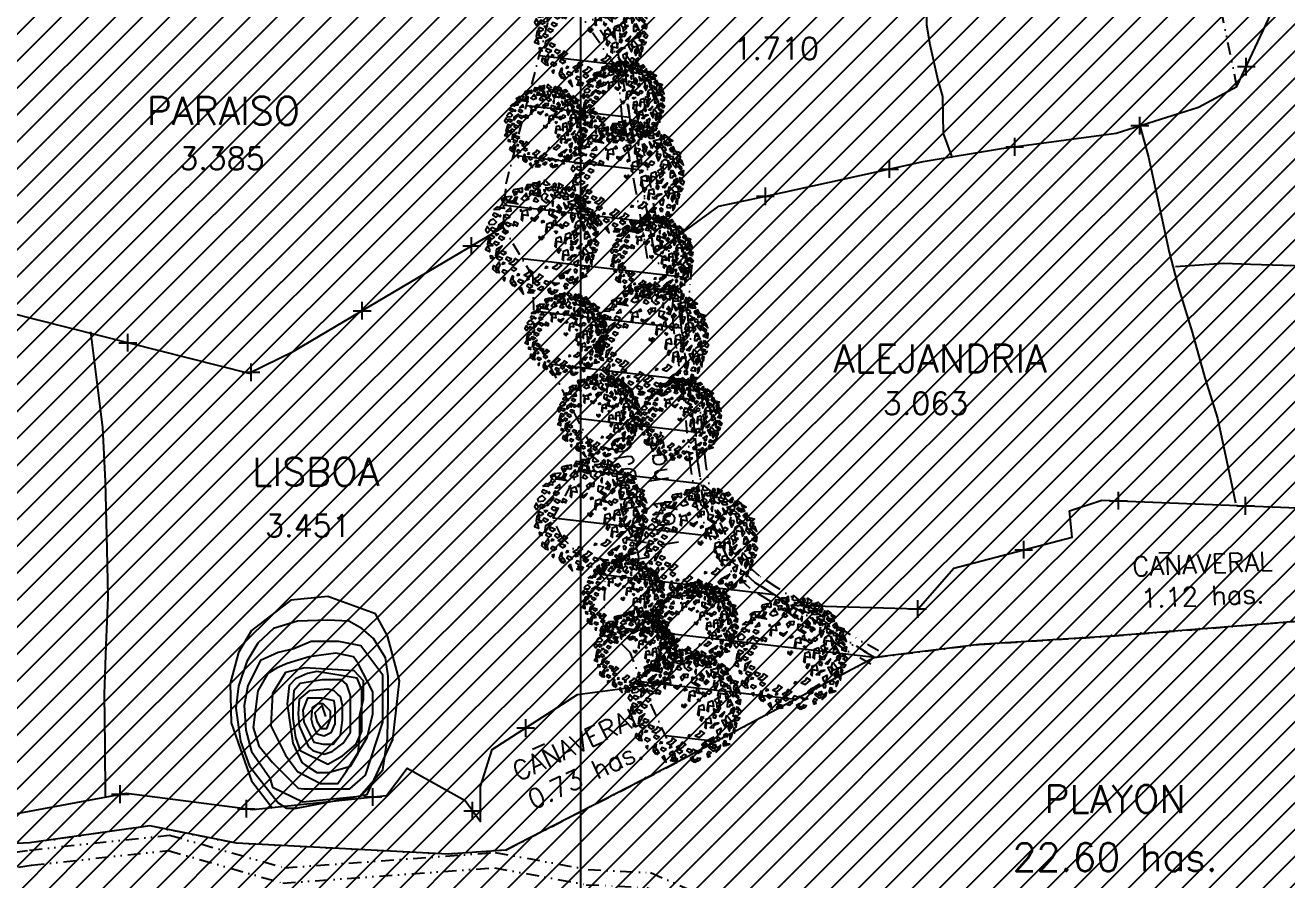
# Model space of a CAD drawing. Extents: x 0 to 28539, y 0 to 9112.
# Drawn here: x 23977.4 to 24473.4, y 6130.9 to 6467.2 of the extents above; entities that cross this region are included whole.
import ezdxf
from ezdxf.enums import TextEntityAlignment as Align

# ---------------------------------------------------------------- set-up
doc = ezdxf.new("R2010")
doc.units = 0
doc.header["$LTSCALE"] = 10
doc.header["$MEASUREMENT"] = 0
doc.header["$PDMODE"] = 2
doc.header["$PDSIZE"] = 3.5
doc.linetypes.add('DASHDOT', pattern=[1, 0.5, -0.25, 0, -0.25])
doc.linetypes.add('DIVIDE', pattern=[1.25, 0.5, -0.25, 0, -0.25, 0, -0.25])
doc.layers.get('0').update_dxf_attribs({"linetype": 'CONTINUOUS'})
for name, color, linetype in [('ARBOL4', 76, 'CONTINUOUS'), ('CANO', 5, 'DIVIDE'), ('CERCO', 2, 'CONTINUOUS'), ('COORD', 8, 'CONTINUOUS'), ('COORDENADAS', 1, 'CONTINUOUS'), ('DIV-', 5, 'CONTINUOUS'), ('HOJA', 8, 'CONTINUOUS'), ('PUA', 1, 'CONTINUOUS'), ('R', 1, 'CONTINUOUS'), ('r-100', 6, 'CONTINUOUS'), ('R-100B', 6, 'CONTINUOUS'), ('R60', 2, 'CONTINUOUS'), ('R80', 2, 'CONTINUOUS'), ('RASTROJO', 2, 'DASHDOT')]:
    doc.layers.add(name, color=color, linetype=linetype)
doc.styles.add('ATTR', font='romans.shx', dxfattribs={"width": 0.8, "height": 0.7})
doc.styles.add('SIMPLEX', font='simplex', dxfattribs={"height": 8})

# ---------------------------------------------------------------- blocks, each defined once
blk = doc.blocks.new('DEC1')
for points in [[(-22.482173, 47.292998), (-22.915303, 48.664658), (-25.556323, 50.836408), (-20.701343, 52.081818), (-20.707443, 47.864548)], [(-17.825703, 50.144688), (-15.340965, 55.637398), (-11.893769, 55.475018), (-12.802246, 52.160138), (-14.540878, 53.429518), (-15.347061, 51.420148), (-14.679306, 50.283108)], [(-10.286347, 57.002498), (-6.636353, 53.173978), (-4.977264, 55.300948), (-2.322731, 54.024758), (-2.654549, 58.704078), (-5.640907, 57.002498)], [(2.096443, 60.253408), (0.995445, 56.151728), (3.318161, 54.875548), (7.299967, 55.726328)], [(2.654526, 51.897798), (6.304517, 49.345458), (10.949967, 51.047028), (8.959067, 52.748598), (6.304517, 51.897798)], [(13.272677, 57.002498), (10.949967, 55.726328), (12.609047, 54.024758), (14.268137, 54.875548)], [(16.259037, 52.323198), (16.922667, 53.599378), (16.590857, 57.002498), (20.904477, 54.450148), (17.918117, 51.472418)], [(21.568117, 51.047028), (27.209017, 53.173978), (29.531737, 50.621628), (26.545377, 48.920058), (26.213557, 51.047028), (24.222657, 50.196248), (23.890837, 48.920058)], [(-38.104163, 42.886048), (-35.982343, 39.207198), (-33.437553, 39.947208), (-31.223573, 43.364378)], [(-31.801213, 37.372358), (-27.415503, 38.148518), (-25.333863, 42.636518), (-27.944843, 42.431948), (-29.220293, 39.953298)], [(-27.902623, 48.490098), (-28.642653, 45.945318), (-26.266303, 45.915268), (-25.694743, 47.690008)], [(-17.061733, 46.095918), (-21.688173, 40.867878), (-18.577893, 39.165388), (-13.789101, 40.946228), (-14.889992, 43.454908), (-16.965533, 43.184148)], [(-12.70607, 49.248398), (-13.313744, 45.632738), (-10.937401, 45.602688), (-9.258873, 49.086028)], [(-7.299988, 42.539188), (-9.290886, 39.136068), (-5.640907, 37.859878), (-3.981812, 39.136068)], [(-2.654549, 51.047028), (-4.645447, 48.494678), (-3.318176, 45.091538), (-1.990913, 46.793108)], [(2.322716, 47.218508), (-1.327278, 43.815368), (-0.66365, 40.412228), (3.318161, 37.009098), (6.636337, 38.710668), (2.654526, 40.837618), (5.309077, 44.666158)], [(10.949967, 39.136068), (9.622697, 36.158308), (10.618147, 33.605958), (10.949967, 36.158308)], [(19.245397, 47.643888), (12.277227, 47.218508), (13.272677, 43.815368), (17.918117, 41.688418), (18.913577, 44.240768), (17.254487, 45.516938)], [(24.554477, 46.793108), (21.568117, 44.666158), (23.227197, 42.964588), (26.877177, 44.240768)], [(25.549927, 37.859878), (32.186277, 39.561448), (34.177167, 43.389968), (33.181717, 35.307528), (29.199917, 34.882128)], [(31.522627, 48.069288), (29.863537, 46.367708), (28.536287, 43.389968), (32.186277, 45.516938)], [(36.831707, 44.240768), (35.836257, 42.539188), (37.163527, 41.263018), (40.481707, 41.688418)], [(40.813507, 40.412228), (40.481707, 39.136068), (42.804427, 37.434478), (45.458957, 37.859878)], [(-44.561383, 31.831348), (-39.273253, 31.705098), (-39.604093, 34.382268), (-36.824663, 35.356908), (-40.368063, 38.431048), (-41.276543, 35.116178)], [(-32.518103, 32.329788), (-36.831723, 28.075868), (-31.854473, 28.926648)], [(-22.563583, 30.628218), (-22.563583, 28.501248), (-21.568133, 29.352038)], [(-12.277245, 32.755178), (-14.599968, 30.628218), (-13.604515, 29.777438), (-11.2818, 30.628218)], [(-1.990913, 33.180578), (-4.977264, 30.628218), (-3.318176, 27.225088), (-0.99546, 30.202838)], [(6.636337, 30.628218), (6.304517, 25.523518), (13.272677, 21.269598), (14.931767, 22.120378), (9.290877, 25.098128), (12.277227, 29.352038)], [(15.927217, 35.307528), (16.922667, 29.777438), (14.268137, 28.075868), (17.918117, 26.799688), (19.245397, 31.479008)], [(21.568117, 28.075868), (20.240847, 25.098128), (22.231747, 24.247348), (23.890837, 25.948898)], [(23.890837, 30.202838), (21.568117, 37.009098), (25.218107, 32.329788)], [(29.531737, 34.031358), (28.536287, 31.053608), (36.499887, 31.479008), (33.181717, 34.456738)], [(29.863537, 27.650488), (28.536287, 22.971158), (30.527177, 17.441068), (32.186277, 20.418808), (29.863537, 22.120378)], [(35.504437, 27.650488), (36.168077, 22.120378), (39.154437, 21.694998), (40.813507, 23.821948)], [(37.495347, 38.285278), (35.836257, 35.732928), (38.158977, 34.031358), (41.477157, 34.031358), (38.158977, 35.307528)], [(44.795317, 26.374298), (42.804427, 28.075868), (42.472607, 29.777438), (43.799877, 31.053608), (46.454417, 29.352038)], [(49.772577, 26.799688), (48.445307, 25.098128), (50.436227, 23.396548), (53.754397, 25.523518)], [(-52.427143, 19.568028), (-50.104423, 20.844198), (-46.786243, 17.441068), (-49.108973, 14.888718), (-53.754413, 14.463338), (-54.418043, 17.441068)], [(-45.127153, 9.784018), (-44.463523, 14.463338), (-38.490813, 18.717258), (-39.818083, 15.739508)], [(-42.472623, 24.672728), (-44.131713, 23.396548), (-42.804433, 22.971158)], [(-30.195383, 13.187148), (-28.536293, 17.866458), (-25.218123, 16.164898), (-26.213573, 13.187148), (-27.872663, 14.463338)], [(-5.640907, 20.844198), (-7.963623, 18.291858), (-11.2818, 20.418808), (-11.2818, 22.120378), (-7.963623, 20.844198), (-4.313629, 22.971158)], [(-0.66365, 18.717258), (0.663628, 19.142638), (1.659081, 17.441068), (-0.66365, 16.590288)], [(18.581767, 15.739508), (16.922667, 13.187148), (19.245397, 11.060198), (21.236297, 11.910978), (19.577217, 13.612548)], [(40.481707, 17.015668), (43.799877, 11.910978), (41.477157, 8.507848), (41.145337, 11.910978)], [(46.454417, 20.844198), (44.463497, 22.120378), (42.472607, 21.269598), (42.804427, 19.568028), (45.458957, 19.142638)], [(48.777127, 16.164898), (48.445307, 12.761768), (50.768037, 11.060198), (52.095307, 13.187148)], [(51.099847, 20.418808), (52.095307, 16.590288), (56.077117, 13.187148), (54.418027, 17.866458)], [(-52.427143, -0.850769), (-55.081683, 0.4254), (-56.077133, -5.104706), (-55.081683, -6.380875), (-50.436243, -6.380875), (-51.099873, -5.104706), (-53.754413, -4.253914)], [(-48.445333, 5.530108), (-46.786243, 3.828518), (-44.795343, 5.104708)], [(-0.66365, 1.276169), (-2.322731, 0.4254), (-1.327278, -0.425384), (0, 0)], [(29.531737, 7.231658), (31.854457, 4.679318), (32.186277, 0), (35.504437, 3.403137), (33.513537, 9.784018)], [(46.454417, 6.380878), (46.122607, 4.679318), (43.468057, 5.104708), (43.799877, 7.657058)], [(49.440767, 0.4254), (49.772577, -4.679306), (43.799877, -7.231651), (47.449857, -3.828529)], [(52.095307, 5.955488), (54.086217, 3.403137), (55.745307, 4.679318), (54.418027, 8.082458)], [(-47.449883, -17.015672), (-46.454433, -9.784004), (-41.145353, -6.806266), (-44.131713, -11.06018)], [(30.195357, -3.828529), (28.536287, -5.53009), (29.863537, -6.806266)], [(50.436227, -9.784004), (51.099847, -13.187141), (53.754397, -13.187141), (55.413487, -10.634796), (53.090757, -11.06018)], [(-50.768053, -17.015672), (-50.436243, -19.993412), (-52.427143, -19.568022), (-52.758963, -16.590282)], [(-45.458983, -31.478992), (-46.786243, -26.799672), (-44.463523, -23.396552), (-43.468073, -26.374292), (-44.463523, -28.075852)], [(47.118057, -15.739494), (45.127137, -17.866462), (46.122607, -22.120372), (48.445307, -19.568022)], [(20.572657, -34.456732), (16.922667, -37.859872), (18.249947, -39.986832), (21.236297, -38.285262)], [(38.158977, -36.583692), (38.822617, -39.136042), (45.127137, -37.434482)], [(48.113497, -26.799672), (45.127137, -28.501252), (45.458957, -32.755162), (47.118057, -30.202822)], [(-28.204473, -43.389972), (-32.518103, -44.240752), (-30.195383, -47.218492), (-26.545393, -46.367702)], [(22.563567, -50.621622), (25.218107, -49.770842), (22.563567, -48.069272)], [(24.554477, -39.561442), (23.890837, -40.837612), (27.872647, -44.666142), (34.508987, -42.539172), (32.186277, -40.412222), (27.872647, -41.688402)], [(-11.2818, -55.300932), (-13.936333, -51.472412), (-10.286347, -51.472412), (-7.963623, -52.323192)], [(9.622697, -56.151712), (6.304517, -54.024762), (8.295417, -52.748592), (8.959067, -53.173982), (12.277227, -53.173982), (12.277227, -51.472412), (15.595407, -51.897802), (14.268137, -54.024762)]]:
    blk.add_lwpolyline(points, close=True)
at = {"style": 'ATTR', "width": 0.8, "flags": 1}
blk.add_attdef('ESTCODE', (0, 0), '', height=0.7, dxfattribs=at)
blk = doc.blocks.new('A$C3B855193')
for p, q in [((3.912, 4.033), (4.162, 4.033)), ((4.037, 3.908), (4.037, 4.158))]:
    blk.add_line(p, q)
for points in [[(2.344, 7.241), (2.353, 7.445), (1.974, 7.357), (1.92, 7.259), (2.047, 6.963), (2.11, 7.04), (2.091, 7.232)], [(2.86, 7.162), (2.797, 7.01), (2.932, 6.918)], [(3.221, 7.067), (3.537, 7.152), (3.971, 6.888), (3.745, 6.891)], [(3.644, 7.799), (3.789, 7.686), (3.663, 7.382), (3.437, 7.46), (3.283, 7.744), (3.455, 7.868)], [(4.242, 7.305), (4.115, 7.375), (4.124, 7.279)], [(4.64, 7.633), (4.777, 7.293), (4.938, 7.387), (5.076, 7.237), (5.175, 7.547), (4.939, 7.514)], [(5.52, 7.524), (5.344, 7.289), (5.461, 7.147), (5.739, 7.099)], [(1.361, 6.693), (1.18, 6.591), (1.153, 6.729), (1.333, 6.832)], [(1.451, 6.482), (1.939, 6.616), (2.274, 6.36), (1.921, 6.434)], [(3.846, 6.209), (4.189, 6.231), (4.171, 5.974), (3.955, 5.956), (3.991, 6.096)], [(5.001, 6.88), (4.612, 7.039), (4.803, 6.745)], [(5.342, 6.972), (5.511, 6.714), (5.854, 6.704), (5.769, 6.865), (5.577, 6.879)], [(6.3, 6.272), (5.841, 6.424), (5.817, 6.179), (6.062, 5.923), (6.191, 6.062), (6.117, 6.187)], [(6.156, 7.028), (5.974, 7.006), (6.037, 6.853), (6.166, 6.866)], [(6.228, 6.65), (6.304, 6.715), (6.37, 6.943), (6.582, 6.668), (6.313, 6.553)], [(6.537, 6.432), (6.954, 6.424), (7.038, 6.2), (6.802, 6.167), (6.836, 6.312), (6.686, 6.309), (6.632, 6.235)], [(0.934, 5.586), (0.618, 5.725), (0.518, 5.582), (0.708, 5.439)], [(0.585, 5.96), (0.847, 6.172), (1.127, 6.118), (0.964, 5.973), (0.829, 5.99)], [(1.761, 5.486), (1.444, 5.626), (1.345, 5.483), (1.535, 5.339)], [(2.928, 5.953), (2.594, 5.835), (2.514, 5.275), (2.613, 5.192), (2.649, 5.633), (3.001, 5.559)], [(5.165, 6.2), (5.029, 6.142), (5.111, 6.102)], [(5.581, 5.603), (5.382, 5.693), (5.356, 5.606), (5.473, 5.482)], [(6.34, 5.554), (6.069, 5.587), (6.088, 5.32), (6.214, 5.249)], [(6.62, 6.081), (6.373, 6.021), (6.436, 5.869), (6.704, 5.857)], [(7.009, 5.49), (6.792, 5.547), (6.612, 5.37), (6.756, 5.332)], [(7.18, 6.139), (7.036, 5.802), (7.216, 5.755), (7.208, 5.551), (7.496, 5.7), (7.307, 5.843)], [(7.725, 5.44), (7.434, 5.398), (7.416, 5.215), (7.579, 4.985)], [(0.298, 4.536), (0.126, 4.787), (0, 4.558), (0.154, 4.349)], [(0.772, 4.568), (0.455, 4.707), (0.356, 4.565), (0.546, 4.421)], [(1.625, 4.404), (1.308, 4.543), (1.209, 4.401), (1.399, 4.257)], [(1.827, 4.929), (1.51, 5.068), (1.411, 4.926), (1.601, 4.782)], [(4.646, 5.077), (4.312, 4.958), (4.231, 4.398), (4.331, 4.316), (4.366, 4.756), (4.719, 4.682)], [(5.004, 4.855), (4.778, 4.933), (4.823, 5.203), (4.932, 5.249), (4.941, 5.003), (5.176, 4.829)], [(5.005, 4.48), (5.068, 4.407), (4.987, 4.297), (4.87, 4.422)], [(5.89, 4.96), (5.646, 5.08), (5.474, 4.882), (5.727, 4.815)], [(6.901, 5.069), (6.585, 5.208), (6.386, 5.073), (6.278, 4.726), (6.478, 4.562), (6.504, 4.873), (6.82, 4.809)], [(7.208, 5.176), (7.146, 4.874), (7.381, 4.624), (7.435, 4.798), (7.308, 4.943)], [(7.823, 4.639), (7.679, 4.752), (7.616, 4.6), (7.715, 4.518)], [(0.67, 4.037), (0.354, 4.177), (0.255, 4.034), (0.445, 3.89)], [(0.999, 3.595), (0.683, 3.734), (0.584, 3.592), (0.774, 3.448)], [(1.353, 3.974), (1.037, 4.113), (0.938, 3.971), (1.127, 3.827)], [(3.895, 4.003), (3.795, 4.086), (3.768, 3.999), (3.832, 3.926)], [(5.302, 4.068), (4.968, 3.95), (4.888, 3.39), (4.987, 3.307), (5.023, 3.748), (5.375, 3.674)], [(5.963, 4.341), (5.629, 4.222), (5.548, 3.663), (5.648, 3.58), (5.683, 4.021), (6.036, 3.947)], [(6.515, 3.877), (6.19, 3.663), (6.009, 3.785), (6.028, 3.518), (6.362, 3.561)], [(6.622, 4.299), (6.397, 4.302), (6.261, 4.169), (6.433, 4.217)], [(6.407, 3.231), (6.777, 3.565), (6.579, 3.204)], [(7.391, 4.003), (7.173, 4.435), (6.984, 4.279), (6.975, 3.925), (7.165, 3.931), (7.201, 4.072)], [(7.482, 3.642), (7.265, 3.774), (7.202, 3.622), (7.383, 3.424)], [(7.607, 4.321), (7.707, 4.314), (7.914, 4.428), (7.87, 4.084), (7.598, 4.192)], [(7.671, 3.948), (7.961, 3.647), (7.862, 3.43), (7.672, 3.573), (7.798, 3.652), (7.689, 3.756), (7.599, 3.742)], [(0.002, 3.133), (0.174, 3.407), (0.273, 3.174), (0.283, 3.003)], [(1.227, 2.534), (0.91, 2.673), (0.811, 2.53), (1.001, 2.387)], [(1.48, 2.938), (1.163, 3.077), (1.064, 2.935), (1.254, 2.791)], [(5.342, 3.173), (5.134, 3.209), (5.062, 3.003), (5.17, 2.9), (5.233, 3.052)], [(5.804, 3.143), (5.47, 3.025), (5.39, 2.465), (5.489, 2.383), (5.525, 2.823), (5.877, 2.749)], [(6.408, 2.781), (6.074, 2.737), (5.776, 2.459), (6.011, 2.435), (6.056, 2.629)], [(6.209, 3.32), (5.983, 3.324), (5.983, 3.174), (6.137, 3.114)], [(6.805, 2.976), (6.589, 2.958), (6.833, 2.463), (6.932, 2.755)], [(6.94, 3.334), (7.23, 2.958), (7.528, 2.936), (6.986, 2.779), (6.85, 3.021)], [(7.754, 3.233), (7.6, 3.292), (7.374, 3.295), (7.609, 3.121)], [(7.655, 2.79), (7.519, 2.807), (7.474, 2.688), (7.592, 2.488)], [(0.52, 1.779), (0.564, 2.048), (0.7, 1.956), (0.691, 1.902), (0.782, 1.691), (0.89, 1.738), (0.954, 1.515), (0.782, 1.541)], [(1.382, 2.194), (1.228, 2.253), (1.183, 2.134)], [(1.846, 2.483), (1.53, 2.623), (1.431, 2.48), (1.621, 2.336)], [(2.068, 2.538), (1.969, 2.321), (1.68, 2.172), (1.987, 2.053), (2.339, 2.355)], [(2.213, 1.788), (1.896, 1.928), (1.797, 1.785), (1.987, 1.641)], [(4.413, 1.899), (4.259, 1.958), (4.214, 1.839)], [(5.099, 2.244), (5, 2.026), (4.711, 1.877), (5.019, 1.759), (5.37, 2.06)], [(6.021, 1.814), (5.787, 1.463), (5.507, 1.518), (5.714, 1.632)], [(6.562, 2.421), (6.228, 2.228), (6.283, 2.026), (6.464, 1.979)], [(6.428, 1.538), (6.455, 1.7), (6.347, 1.803), (6.247, 1.736), (6.293, 1.555)], [(6.735, 1.795), (6.789, 1.968), (6.888, 2.036), (7.006, 1.986), (6.97, 1.771)], [(7.294, 2.585), (7.086, 2.621), (7.041, 2.427), (7.132, 2.216), (7.122, 2.462)], [(7.52, 2.432), (7.43, 2.419), (7.385, 2.224), (7.484, 2.067)], [(1.581, 1.599), (1.264, 1.738), (1.165, 1.596), (1.355, 1.452)], [(1.225, 1.106), (1.352, 0.96), (1.388, 1.176)], [(1.984, 1.282), (1.885, 1.289), (1.75, 0.931), (2.066, 0.566), (2.138, 0.772), (1.939, 1.012)], [(2.431, 1.385), (2.277, 1.444), (2.232, 1.325)], [(2.706, 0.917), (2.389, 1.056), (2.29, 0.913), (2.48, 0.77)], [(3.117, 1.73), (3.018, 1.512), (2.729, 1.363), (3.037, 1.245), (3.389, 1.546)], [(3.101, 1.095), (2.947, 1.154), (2.903, 1.034)], [(3.787, 1.439), (3.688, 1.222), (3.399, 1.073), (3.707, 0.954), (4.059, 1.255)], [(3.844, 0.765), (3.527, 0.904), (3.428, 0.762), (3.618, 0.618)], [(4.551, 0.816), (4.235, 0.955), (4.136, 0.812), (4.326, 0.669)], [(5.21, 0.79), (4.894, 0.629), (4.568, 0.94), (4.885, 0.801)], [(5.507, 1.143), (5.39, 1.118), (5.345, 1.298), (5.516, 1.347)], [(6.194, 1.263), (5.968, 1.191), (5.923, 0.996), (6.095, 0.97)], [(6.528, 1.231), (6.312, 1.063), (6.204, 0.716), (6.456, 0.95)], [(6.898, 1.49), (6.754, 1.528), (6.7, 1.355), (6.926, 1.201)], [(2.545, 0.497), (2.401, 0.385), (2.682, 0.03)], [(3.325, 0.588), (3.009, 0.727), (2.91, 0.585), (3.1, 0.441)], [(3.44, 0.13), (3.25, 0.274), (2.989, 0.137), (3.196, 0.101)], [(4.117, 0.496), (3.927, 0.565), (3.684, 0.385), (3.91, 0.307)], [(4.587, 0.448), (4.389, 0.312), (4.461, 0.143), (4.669, 0.108), (4.578, 0.244)], [(5.635, 0.772), (5.527, 0.576), (5.653, 0.505), (5.833, 0.682)]]:
    blk.add_lwpolyline(points, close=True)
at = {"xscale": 0.06928556762807148, "yscale": 0.06928556762807148, "zscale": 0.06928556762807148}
blk.add_blockref('DEC1', (4.019, 3.891), dxfattribs=at)

msp = doc.modelspace()

# ---------------------------------------------------------------- hatches: boundary and pattern name
at = {"layer": 'COORDENADAS', "true_color": 0xe60000}
h = msp.add_hatch(dxfattribs=at)
h.set_pattern_fill('LINE', color=1, scale=60, angle=45)
h.set_pattern_definition([(45, (4432.5205, 9e-13), (-5.3033009, 5.3033009), [])])
h.paths.add_polyline_path([(23082.714, 6531.279), (23082.517, 6531.478), (23321.603, 6761.996), (23538.902, 7063.063), (23646.071, 7237.819), (23741.136, 7393.853), (23829.56, 7538.989), (23938.814, 7718.312), (23969.43, 7766.817), (24140.919, 8042.891), (24178.698, 8048.731), (24189.838, 8044.085), (24203.977, 8020.356), (24209.128, 8003.794), (24215.24, 7990.137), (24225.033, 7981.418), (24228.981, 7979.206), (24231.826, 7978.275), (24269.187, 7949.657), (24293.866, 7930.753), (24263.417, 7900.027), (24207.04, 7661.556), (24195.537, 7556.013), (24195.508, 7555.727), (24155.663, 7559.685), (24165.325, 7375.548), (24169.18, 7320.778), (24174.304, 7256.827), (24180.471, 7238.92), (24177.684, 7232.516), (24178.889, 7227.554), (24192.868, 7117.528), (24200.035, 7065.937), (24210.321, 7003.164), (24216.311, 6966.138), (24266.921, 6953.947), (24271.413, 6952.824), (24276.509, 6952.447), (24472.964, 6915.747), (24512.129, 6908.254), (24549.174, 6901.391), (24555.914, 6900.162), (24585.957, 6895.079), (24644.045, 6886.665), (24703.855, 6877.711), (24698.709, 6831.162), (24720.504, 6796.818), (24710.357, 6777.569), (24724.482, 6776.082), (24708.206, 6745.58), (24711.971, 6716.636), (24721.452, 6692.891), (24721.215, 6690.371), (24720.353, 6687.342), (24706.47, 6654.382), (24680.187, 6599.963), (24684.927, 6482.974), (24688.02, 6450.188), (24749.535, 6386.906), (24773.168, 6338.367), (24764.769, 6334.465), (24761.469, 6332.933), (24749.834, 6327.36), (24740.889, 6324.348), (24691.262, 6303.589), (24654.164, 6278.145), (24533.057, 6237.084), (24404.181, 6226.791), (24352.306, 6223.506), (24311.359, 6218.426), (24233.948, 6177.31), (24166.288, 6142.623), (24143.61, 6141.075), (24060.468, 6145.349), (24026.299, 6152.13), (23979.053, 6145.476), (23932.157, 6142.983), (23913.317, 6146.831), (23876.508, 6132.855), (23880.595, 6158.356), (23872.418, 6188.459), (23854.375, 6207.066), (23766.5, 6222.461), (23750.444, 6235.273), (23722.209, 6247.539), (23531.789, 6145.089), (23501.013, 6208.979), (23512.005, 6264.907), (23509.512, 6280.25), (23500.965, 6312.995), (23465.289, 6328.243), (23433.732, 6337.384), (23322.802, 6341.458), (23297.724, 6330.149), (23283.099, 6315.569), (23267.408, 6275.766), (23227.915, 6248.391), (23216.182, 6242.583), (23209.242, 6239.148), (23192.991, 6231.104), (23166.121, 6235.723), (23148.873, 6268.54), (23146.723, 6308.894), (23147.576, 6333.859), (23144.71, 6337.811), (23149.539, 6421.826), (23143.651, 6459.878), (23136.968, 6476.215), (23104.191, 6502.542), (23082.714, 6531.279), (23082.52, 6531.481)])
at = {"layer": 'COORDENADAS', "true_color": 0xff962e}
h = msp.add_hatch(dxfattribs=at)
h.set_pattern_fill('LINE', color=30, scale=60, angle=45)
h.set_pattern_definition([(45, (2299.249, 0), (-5.3033009, 5.3033009), [])])
h.paths.add_polyline_path([(23913.317, 6146.831), (23876.508, 6132.855), (23874.197, 6118.433), (23964.858, 6004.627), (24006.289, 6016.598), (24082.499, 6014.787), (24129, 6024.092), (24155.049, 6039.538), (24185.285, 6050.895), (24259.068, 6061.808), (24324.004, 6041.597), (24350.179, 6044.14), (24349.675, 6055.159), (24414.255, 6068.174), (24521.876, 6068.445), (24571.083, 6076.567), (24590.456, 6089.783), (24730.55, 6125.542), (24771.638, 6143.328), (24843.932, 6197.459), (24882.555, 6176.791), (24773.168, 6338.367), (24749.834, 6327.36), (24740.889, 6324.348), (24691.262, 6303.589), (24654.164, 6278.145), (24533.057, 6237.084), (24352.306, 6223.506), (24311.359, 6218.426), (24166.288, 6142.623), (24143.61, 6141.075), (24060.468, 6145.349), (24026.299, 6152.13), (23979.053, 6145.476), (23932.157, 6142.983)])

# ---------------------------------------------------------------- linework, layer by layer
at = {"layer": 'CANO', "color": 152, "true_color": 0x2a7dc6}
for points in [[(24453.8, 6443.048), (24447.625, 6473.061), (24434.652, 6504.113), (24417.757, 6529.738), (24412.58, 6539.618), (24377, 6544.682), (24331.393, 6540.309)], [(23923.135, 6133.903), (23979.021, 6142.643), (24034.149, 6148.514), (24079.281, 6135.666), (24162.173, 6141.697), (24198.654, 6134.988), (24223.177, 6133.788), (24263.959, 6115.882), (24350.83, 6061.5), (24411.789, 6073.785), (24442.328, 6096.013), (24502.05, 6114.522), (24522.326, 6124.459), (24584.258, 6166.075), (24620.565, 6198.275), (24641.838, 6188.692), (24745.368, 6180.569), (24841.037, 6202.931), (24855.719, 6216.43)], [(23924.509, 6128.057), (23979.802, 6136.705), (24033.628, 6142.437), (24078.66, 6129.617), (24161.844, 6135.67), (24197.963, 6129.027), (24221.781, 6127.862), (24261.152, 6110.575), (24349.675, 6055.159), (24414.255, 6068.174), (24445.049, 6090.588), (24504.268, 6108.941), (24525.328, 6119.262), (24587.931, 6161.329), (24621.639, 6191.224), (24640.33, 6182.804), (24745.826, 6174.527), (24843.932, 6197.459), (24859.114, 6211.416)]]:
    msp.add_lwpolyline(points, dxfattribs=at)
at = {"layer": 'CANO'}
for points in [[(24311.359, 6218.426), (24300.271, 6224.752), (24283.334, 6235.856), (24271.282, 6243.469), (24264.266, 6247.95), (24253.256, 6257.992), (24249.889, 6265.762), (24244.326, 6278.685), (24241.968, 6294.382), (24239.266, 6320.775), (24235.364, 6347.961), (24234.785, 6355.013), (24236.031, 6367.436), (24236.481, 6372.538), (24224.769, 6377.539), (24220.464, 6402.613), (24215.054, 6430.826), (24213.288, 6450.56), (24198.084, 6473.115), (24176.599, 6499.446)], [(24312.845, 6221.031), (24301.838, 6227.312), (24284.958, 6238.378), (24272.891, 6246.001), (24266.097, 6250.34), (24255.753, 6259.775), (24252.643, 6266.952), (24247.235, 6279.515), (24244.945, 6294.758), (24242.244, 6321.141), (24238.347, 6348.298), (24237.797, 6354.986), (24239.017, 6367.155), (24239.66, 6374.442), (24227.449, 6379.656), (24223.416, 6403.15), (24218.028, 6431.244), (24216.207, 6451.597), (24200.495, 6474.906), (24181.107, 6498.665)], [(24309.872, 6215.82), (24298.703, 6222.193), (24281.711, 6233.333), (24269.674, 6240.936), (24262.434, 6245.56), (24250.759, 6256.209), (24247.135, 6264.573), (24241.417, 6277.856), (24238.991, 6294.006), (24236.288, 6320.409), (24232.382, 6347.625), (24231.772, 6355.04), (24233.044, 6367.718), (24233.301, 6370.633), (24222.088, 6375.421), (24217.512, 6402.077), (24212.079, 6430.409), (24210.369, 6449.524), (24195.673, 6471.325), (24174.274, 6497.549)]]:
    msp.add_lwpolyline(points, dxfattribs=at)
at = {"layer": 'CERCO'}
for points in [[(24224.769, 6377.539), (24250.104, 6395.905), (24268.63, 6399.902), (24324.043, 6412.052), (24330.471, 6413.584), (24361.245, 6418.608), (24406.292, 6424.726), (24438.74, 6434.922), (24453.8, 6443.048), (24476.629, 6491.752), (24509.061, 6557.596), (24597.195, 6743.522), (24606.569, 6754.855), (24627.7, 6771.639), (24639.946, 6777.847), (24657.123, 6785.917), (24676.471, 6795.682), (24689.572, 6802.702), (24710.357, 6777.569)], [(23678.373, 6544.415), (23759.881, 6471.951), (23907.39, 6384.224), (23946.916, 6360.151), (24065.341, 6330.231), (24082.727, 6338.793), (24165.321, 6387.671)], [(24278.299, 6238.988), (24328.489, 6237.489), (24342.425, 6253.61), (24389.01, 6265.769), (24388.007, 6276.109), (24400.718, 6280.337), (24564.464, 6273.81), (24598.029, 6270.912), (24637.675, 6272.554)], [(23880.595, 6158.356), (23910.342, 6158.952), (23930.283, 6155.414), (23944.157, 6150.18), (23955.551, 6153.558), (24017.198, 6165.08), (24066.885, 6158.589), (24119.379, 6164.087), (24127.505, 6174.87), (24150.292, 6162.09), (24156.4, 6153.854), (24156.356, 6167.63), (24160.96, 6182.162), (24194.503, 6203.806), (24220.068, 6207.259)]]:
    msp.add_lwpolyline(points, dxfattribs=at)
at = {"layer": 'COORD'}
msp.add_line((24195.703, 9011.951), (24195.703, 5554.586), dxfattribs=at)
at = {"layer": 'DIV-'}
for points in [[(24331.393, 6540.309), (24331.35, 6526.134), (24328.039, 6516.214), (24328.039, 6504.824), (24328.039, 6493.434), (24331.718, 6480.943), (24331.718, 6467.349), (24333.005, 6459.633), (24336.132, 6445.488), (24337.972, 6439.058), (24338.34, 6424.505), (24341.833, 6414.935)], [(24415.619, 6427.656), (24419.059, 6415.214), (24423.373, 6395.498), (24427.11, 6377.845), (24430.885, 6363.794), (24436.228, 6346.382), (24441.174, 6328.405), (24446.152, 6312.6), (24451.45, 6287.996), (24453.258, 6279.226)], [(24700.06, 6418.896), (24666.015, 6400.006), (24632.656, 6394.753), (24614.969, 6391.968), (24597.807, 6388.351), (24580.645, 6384.734), (24572.826, 6383.327), (24538.49, 6378.312), (24516.113, 6375.298), (24498.391, 6372.908), (24480.571, 6372.334), (24459.186, 6373.023), (24448.494, 6373.367), (24439.102, 6372.727), (24429.71, 6372.088)], [(24003.086, 6346.534), (24005.416, 6327.705), (24007.746, 6308.876), (24008.754, 6287.628), (24009.451, 6261.07), (24009.786, 6242.141), (24009.116, 6223.07), (24008.446, 6203.998), (24008.622, 6183.754), (24008.797, 6163.51)], [(24095.567, 6195.167), (24094.122, 6199.496), (24091.233, 6196.61), (24091.955, 6193.363), (24093.761, 6190.478), (24095.928, 6190.478), (24097.373, 6194.085), (24097.373, 6197.331), (24094.484, 6200.217), (24092.317, 6200.217), (24090.15, 6198.774), (24089.788, 6194.085), (24090.511, 6191.56), (24091.955, 6188.314), (24094.845, 6187.592), (24097.734, 6189.035), (24099.179, 6192.281), (24099.179, 6195.528), (24099.179, 6198.413), (24098.818, 6201.299), (24094.122, 6202.381), (24091.594, 6202.381), (24088.344, 6202.381), (24086.538, 6197.692), (24086.899, 6193.003), (24090.872, 6185.067), (24094.484, 6184.346), (24098.456, 6184.346), (24101.346, 6187.953), (24102.068, 6193.724), (24102.068, 6199.496), (24101.346, 6203.103), (24100.262, 6203.824), (24098.818, 6205.267), (24096.289, 6205.988), (24089.066, 6205.267), (24085.093, 6202.021), (24084.732, 6196.249), (24085.093, 6191.56), (24088.705, 6183.264), (24090.511, 6181.821), (24094.845, 6180.378), (24098.095, 6181.46), (24102.429, 6184.706), (24105.319, 6189.035), (24105.319, 6196.61), (24105.319, 6203.463), (24103.874, 6207.792), (24101.707, 6209.596), (24094.122, 6209.596), (24085.454, 6208.153), (24082.926, 6205.267), (24082.565, 6199.856), (24082.565, 6194.446), (24083.648, 6186.871), (24085.454, 6181.821), (24096.289, 6176.41), (24102.068, 6179.656), (24107.486, 6184.346), (24109.653, 6189.396), (24109.653, 6197.331), (24109.653, 6205.628), (24107.847, 6210.317), (24091.955, 6212.842), (24088.344, 6212.121), (24083.648, 6209.956), (24081.12, 6207.431), (24080.398, 6200.217), (24082.565, 6184.706), (24086.177, 6177.131), (24087.621, 6176.049), (24091.955, 6173.164), (24096.651, 6173.164), (24105.319, 6175.689), (24108.208, 6180.739), (24108.93, 6187.592), (24108.93, 6195.888), (24110.375, 6202.021), (24110.375, 6209.235), (24106.763, 6213.203), (24087.26, 6214.285), (24079.676, 6212.481), (24074.619, 6204.185), (24073.897, 6191.56), (24079.676, 6180.017), (24084.371, 6173.524), (24093.4, 6168.835), (24100.262, 6168.835), (24103.513, 6173.524), (24108.569, 6181.46), (24111.82, 6186.871), (24113.987, 6196.249), (24113.987, 6204.906), (24108.208, 6216.088), (24106.402, 6218.613), (24099.54, 6220.056), (24089.066, 6218.613), (24080.398, 6216.088), (24076.425, 6214.285), (24072.813, 6212.121), (24068.84, 6205.267), (24067.035, 6190.839), (24069.202, 6183.624), (24074.619, 6177.131), (24084.732, 6167.032), (24086.899, 6166.671), (24104.958, 6166.671), (24111.097, 6172.082), (24117.96, 6193.003), (24117.96, 6205.988), (24117.96, 6211.399), (24109.292, 6222.942), (24100.623, 6224.745), (24089.788, 6224.745), (24082.926, 6221.86), (24076.786, 6220.417), (24069.924, 6217.17), (24064.867, 6207.431), (24063.423, 6199.496), (24064.145, 6189.756), (24066.312, 6181.46), (24073.536, 6170.999), (24074.619, 6167.392), (24086.538, 6161.621), (24108.93, 6163.785), (24117.96, 6174.246), (24119.766, 6186.51), (24120.127, 6201.66), (24120.127, 6211.038), (24119.043, 6218.253), (24114.348, 6225.828), (24109.653, 6229.795), (24104.596, 6232.681), (24096.289, 6233.042), (24084.371, 6232.681), (24074.98, 6229.795), (24068.84, 6224.024), (24064.506, 6216.81), (24061.256, 6207.071), (24060.172, 6198.413), (24061.978, 6185.428), (24065.59, 6175.689), (24076.786, 6161.26), (24080.037, 6159.096), (24084.01, 6159.096), (24111.82, 6164.507), (24121.933, 6186.149), (24124.461, 6209.235), (24119.766, 6226.91), (24115.07, 6235.567), (24096.289, 6242.42), (24081.843, 6240.977), (24066.312, 6229.074), (24061.256, 6220.417), (24058.005, 6208.153), (24058.366, 6192.642), (24066.312, 6169.917), (24074.619, 6159.096)]]:
    msp.add_lwpolyline(points, dxfattribs=at)
at = {"layer": 'HOJA'}
msp.add_lwpolyline([(24533.057, 6237.084), (24404.181, 6226.791), (24352.306, 6223.506), (24311.359, 6218.426), (24233.948, 6177.31), (24166.288, 6142.623), (24143.61, 6141.075), (24060.468, 6145.349), (24026.299, 6152.13), (23979.053, 6145.476), (23932.157, 6142.983)], dxfattribs=at)
at = {"layer": 'PUA'}
for p in [(24457.472, 6450.882), (24415.619, 6427.656), (24366.434, 6419.312), (24317.231, 6410.558), (24268.391, 6399.85), (24152.872, 6380.303), (24109.842, 6354.839), (24017.724, 6342.261), (24066.137, 6330.623), (24407.261, 6280.076), (24457.221, 6278.084), (24369.98, 6260.802), (24328.276, 6237.495), (24174.166, 6190.683), (24014.749, 6164.623), (24114.027, 6163.526), (24064.307, 6158.925), (24153.264, 6158.081)]:
    msp.add_point(p, dxfattribs=at)
at = {"layer": 'R'}
for p, q in [((24211.305, 6451.39), (24179.463, 6455.053)), ((24215.054, 6430.826), (24174.404, 6435.504)), ((24218.803, 6410.263), (24169.344, 6415.954)), ((24222.552, 6389.7), (24165.883, 6396.22)), ((24235.994, 6368.021), (24172.765, 6375.296)), ((24235.364, 6347.961), (24177.347, 6354.637)), ((24237.881, 6327.54), (24183.362, 6333.813)), ((24240.398, 6307.118), (24194.408, 6312.41)), ((24242.915, 6286.697), (24195.154, 6292.192)), ((24249.889, 6265.762), (24184.982, 6273.231)), ((24271.855, 6243.103), (24203.278, 6250.994)), ((24311.359, 6218.426), (24204.765, 6230.691)), ((24280.204, 6201.878), (24219.488, 6208.865)), ((24249.05, 6185.331), (24229.17, 6187.619))]:
    msp.add_line(p, q, dxfattribs=at)
at = {"layer": 'R60'}
for p, q in [((24423.051, 6259.529), (24428.189, 6259.699)), ((24176.832, 6182.338), (24181.501, 6184.493))]:
    msp.add_line(p, q, dxfattribs=at)
at = {"layer": 'RASTROJO'}
msp.add_lwpolyline([(24233.948, 6177.31), (24220.068, 6207.259), (24215.396, 6220.203), (24204.765, 6230.691), (24205.36, 6248.94), (24188.476, 6265.6), (24184.872, 6273.025), (24200.092, 6301.398), (24177.555, 6345.065), (24177.053, 6368.17), (24165.321, 6387.671), (24166.444, 6404.746), (24197.753, 6525.725), (24224.769, 6377.539), (24236.486, 6372.584), (24234.548, 6354.589), (24243.749, 6279.934), (24253.256, 6257.992), (24264.266, 6247.95), (24278.299, 6238.988), (24311.359, 6218.426)], close=True, dxfattribs=at)
for points in [[(24311.359, 6218.426), (24352.306, 6223.506), (24404.181, 6226.791), (24533.057, 6237.084)], [(24166.288, 6142.623), (24233.948, 6177.31)], [(24166.288, 6142.623), (24143.61, 6141.075), (24060.468, 6145.349), (24026.299, 6152.13), (23979.053, 6145.476), (23932.157, 6142.983), (23913.317, 6146.831), (23876.508, 6132.855)]]:
    msp.add_lwpolyline(points, dxfattribs=at)

# ---------------------------------------------------------------- block references
at = {"layer": 'ARBOL4'}
for p, xscale, yscale, zscale in [((24177.564, 6442.909), 5.585038350211107, 5.585038350211107, 5.585038350211107), ((24196.307, 6420.621), 4.078627498245623, 4.078627498245623, 4.078627498245623), ((24165.845, 6411.014), 4.078627498245623, 4.078627498245623, 4.078627498245623), ((24191.993, 6385.265), 5.585038350211107, 5.585038350211107, 5.585038350211107), ((24158.324, 6361.246), 5.585038350211107, 5.585038350211107, 5.585038350211107), ((24207.53, 6359.774), 4.078627498245623, 4.078627498245623, 4.078627498245623), ((24201.613, 6321.216), 5.585038350211107, 5.585038350211107, 5.585038350211107), ((24173.861, 6329.351), 4.078627498245623, 4.078627498245623, 4.078627498245623), ((24186.687, 6297.326), 4.078627498245623, 4.078627498245623, 4.078627498245623), ((24218.753, 6295.725), 4.078627498245623, 4.078627498245623, 4.078627498245623), ((24177.564, 6252.363), 5.585038350211107, 5.585038350211107, 5.585038350211107), ((24220.852, 6241.154), 5.585038350211107, 5.585038350211107, 5.585038350211107), ((24196.307, 6225.271), 4.078627498245623, 4.078627498245623, 4.078627498245623), ((24225.166, 6215.663), 4.078627498245623, 4.078627498245623, 4.078627498245623), ((24256.124, 6197.921), 5.585038350211107, 5.585038350211107, 5.585038350211107), ((24201.117, 6204.455), 4.078627498245623, 4.078627498245623, 4.078627498245623), ((24214.439, 6177.105), 5.585038350211107, 5.585038350211107, 5.585038350211107)]:
    msp.add_blockref('A$C3B855193', p, dxfattribs=dict(at, xscale=xscale, yscale=yscale, zscale=zscale))

# ---------------------------------------------------------------- texts
at = {"layer": 'r-100', "style": 'SIMPLEX'}
for s, p in [('PARAISO', (24055.258, 6428.014)), ('ALEJANDRIA', (24336.992, 6330.485)), ('LISBOA', (24091.564, 6285.977))]:
    msp.add_text(s, height=11, dxfattribs=at).set_placement(p, align=Align.CENTER)
at = {"layer": 'R-100B', "style": 'SIMPLEX'}
for s, p in [('1.710', (24272.677, 6453.644)), ('3.385', (24054.743, 6410.415)), ('3.063', (24331.383, 6314.046)), ('3.451', (24088.524, 6265.886))]:
    msp.add_text(s, height=8.7262, dxfattribs=at).set_placement(p, align=Align.CENTER)
at = {"layer": 'R60', "style": 'SIMPLEX'}
for s, rotation, p in [('RASTROJO', 98.85415, (24218.824, 6281.376)), ('1.61 has.', 98.85415, (24231.062, 6284.438)), ('CANAVERAL', 2.31329, (24440.406, 6251.49)), ('1.12 has.', 2.31329, (24440.406, 6238.857)), ('CANAVERAL', 25.18763, (24196.227, 6181.31)), ('0.73 has.', 25.18763, (24199.113, 6168.795))]:
    msp.add_text(s, height=7.504, rotation=rotation, dxfattribs=at).set_placement(p, align=Align.CENTER)
at = {"layer": 'R80', "style": 'SIMPLEX'}
for s, p in [('PLAYON', (24405.867, 6157.237)), ('22.60 has.', (24405.867, 6134.335))]:
    msp.add_text(s, height=11, dxfattribs=at).set_placement(p, align=Align.CENTER)

doc.saveas('drawing.dxf')
